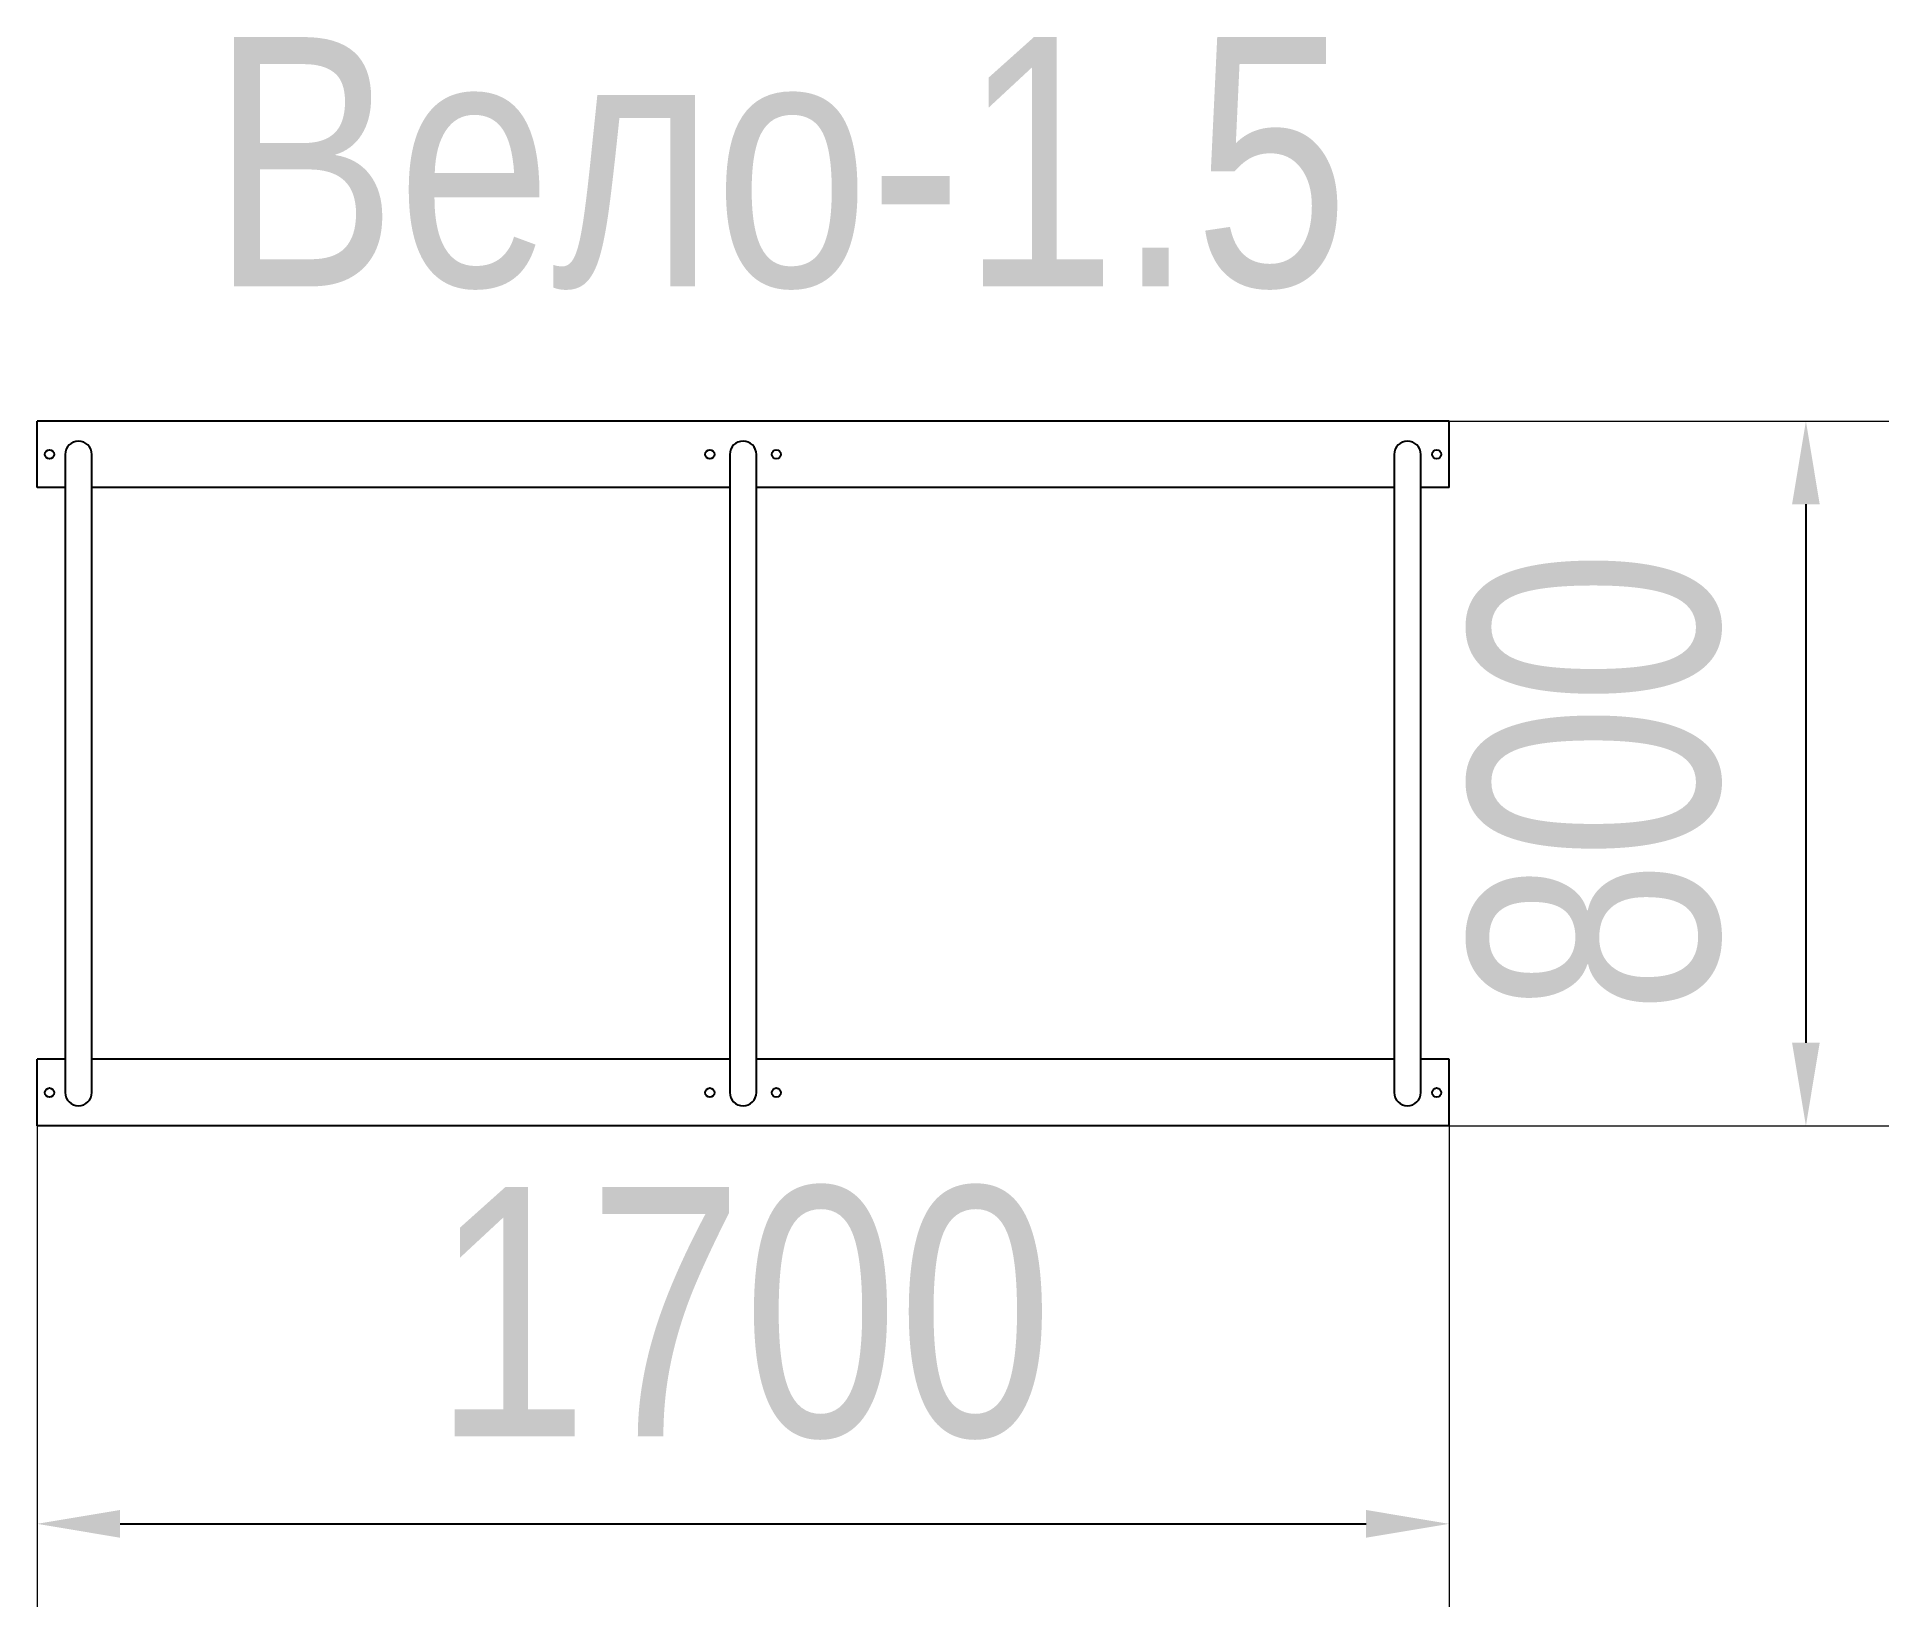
# Model space of a CAD drawing. Header units: millimetres. Extents: x -850 to 1380, y -994 to 896.
import ezdxf

# ---------------------------------------------------------------- set-up
doc = ezdxf.new("R2010")
doc.units = ezdxf.units.MM
for name, color, linetype in [('DIKOM_АРТИКУЛ', 7, 'Continuous'), ('DIKOM_ОБЪЕКТ', 7, 'Continuous'), ('DIKOM_РАЗМЕР_ОБЪЕКТА', 7, 'Continuous')]:
    doc.layers.add(name, color=color, linetype=linetype)
doc.styles.add('style1', font='arialbd.ttf', dxfattribs={"width": 0.8})
doc.dimstyles.new('1-50', dxfattribs={"dimtxt": 300, "dimasz": 200, "dimexe": 100, "dimexo": 0, "dimgap": 100, "dimtad": 1, "dimtxsty": 'style1', "dimcen": 200, "dimclrd": 7, "dimclre": 7, "dimclrt": 7, "dimadec": 1, "dimazin": 2, "dimtfac": 1, "dimtmove": 0, "dimatfit": 2, "dimfxl": 0, "dimlwd": 25, "dimlwe": 18, "dimarcsym": 0})

# ---------------------------------------------------------------- blocks, each defined once
blk = doc.blocks.new('*D16')
at = {"layer": 'Defpoints', "color": 0, "transparency": 16777216}
for p in [(-849.5, -414.5), (850.5, -414.5), (850.5, -893.5)]:
    blk.add_point(p, dxfattribs=at)
at = {"layer": 'DIKOM_РАЗМЕР_ОБЪЕКТА', "color": 7, "lineweight": 18, "transparency": 16777216}
for p, q in [((-849.5, -414.5), (-849.5, -993.5)), ((850.5, -414.5), (850.5, -993.5))]:
    blk.add_line(p, q, dxfattribs=at)
at = {"layer": 'DIKOM_РАЗМЕР_ОБЪЕКТА', "color": 7, "lineweight": 25, "transparency": 16777216}
blk.add_line((-749.5, -893.5), (750.5, -893.5), dxfattribs=at)
at = {"layer": 'DIKOM_РАЗМЕР_ОБЪЕКТА', "color": 7, "transparency": 16777216}
for points in [[(-749.5, -876.8), (-749.5, -910.2), (-849.5, -893.5)], [(750.5, -876.8), (750.5, -910.2), (850.5, -893.5)]]:
    blk.add_solid(points, dxfattribs=at)
at = {"layer": 'DIKOM_РАЗМЕР_ОБЪЕКТА', "color": 7, "transparency": 16777216, "insert": (0.5, -640.3), "char_height": 300, "attachment_point": 5, "style": 'style1'}
blk.add_mtext('{\\fArial|b0|i0|c204|p34;1700}', dxfattribs=at)
blk = doc.blocks.new('*D17')
at = {"layer": 'Defpoints', "color": 0, "transparency": 16777216}
for p in [(619.3, 433.5), (688.7, -414.5), (1280.1, -414.5)]:
    blk.add_point(p, dxfattribs=at)
at = {"layer": 'DIKOM_РАЗМЕР_ОБЪЕКТА', "color": 7, "lineweight": 18, "transparency": 16777216}
for p, q in [((619.3, 433.5), (1380.1, 433.5)), ((688.7, -414.5), (1380.1, -414.5))]:
    blk.add_line(p, q, dxfattribs=at)
at = {"layer": 'DIKOM_РАЗМЕР_ОБЪЕКТА', "color": 7, "lineweight": 25, "transparency": 16777216}
blk.add_line((1280.1, 333.5), (1280.1, -314.5), dxfattribs=at)
at = {"layer": 'DIKOM_РАЗМЕР_ОБЪЕКТА', "color": 7, "transparency": 16777216}
for points in [[(1263.4, 333.5), (1296.7, 333.5), (1280.1, 433.5)], [(1263.4, -314.5), (1296.7, -314.5), (1280.1, -414.5)]]:
    blk.add_solid(points, dxfattribs=at)
at = {"layer": 'DIKOM_РАЗМЕР_ОБЪЕКТА', "color": 7, "transparency": 16777216, "insert": (1026.9, -0.9), "char_height": 300, "attachment_point": 5, "rotation": 90, "style": 'style1'}
blk.add_mtext('{\\fArial|b0|i0|c204|p34;800}', dxfattribs=at)

msp = doc.modelspace()

# ---------------------------------------------------------------- linework, layer by layer
at = {"layer": 'DIKOM_ОБЪЕКТ', "color": 7, "linetype": 'Continuous'}
for p, q in [((850.5, 433.491), (-849.5, 433.491)), ((-849.5, 353.491), (-849.5, 433.491)), ((850.5, 353.491), (850.5, 433.491)), ((-815.5, 393.491), (-815.5, 177.491)), ((-783.5, 177.491), (-783.5, 393.491)), ((-15.5, 393.491), (-15.5, 177.491)), ((16.5, 177.491), (16.5, 393.491)), ((784.5, 393.491), (784.5, 177.491)), ((816.5, 177.491), (816.5, 393.491)), ((-815.5, 353.491), (-849.5, 353.491)), ((-15.5, 353.491), (-783.5, 353.491)), ((784.5, 353.491), (16.5, 353.491)), ((850.5, 353.491), (816.5, 353.491)), ((-815.5, 177.491), (-815.5, -158.509)), ((-783.5, -158.509), (-783.5, 177.491)), ((-15.5, 177.491), (-15.5, -158.509)), ((16.5, -158.509), (16.5, 177.491)), ((784.5, 177.491), (784.5, -158.509)), ((816.5, -158.509), (816.5, 177.491)), ((-815.5, -158.509), (-815.5, -374.509)), ((-783.5, -374.509), (-783.5, -158.509)), ((-15.5, -158.509), (-15.5, -374.509)), ((16.5, -374.509), (16.5, -158.509)), ((784.5, -158.509), (784.5, -374.509)), ((816.5, -374.509), (816.5, -158.509)), ((-849.5, -414.509), (-849.5, -334.509)), ((-815.5, -334.509), (-849.5, -334.509)), ((-15.5, -334.509), (-783.5, -334.509)), ((784.5, -334.509), (16.5, -334.509)), ((850.5, -334.509), (816.5, -334.509)), ((850.5, -414.509), (850.5, -334.509)), ((850.5, -414.509), (-849.5, -414.509))]:
    msp.add_line(p, q, dxfattribs=at)
for centre in [(-834.5, 393.491), (-39.5, 393.491), (40.5, 393.491), (835.5, 393.491), (-834.5, -374.509), (-39.5, -374.509), (40.5, -374.509), (835.5, -374.509)]:
    msp.add_circle(centre, 5.5, dxfattribs=at)
for centre, start, end in [((-799.5, 393.491), 90, 180), ((-799.5, 393.491), 0, 90), ((0.5, 393.491), 90, 180), ((0.5, 393.491), 0, 90), ((800.5, 393.491), 90, 180), ((800.5, 393.491), 0, 90), ((-799.5, -374.509), 180, 270), ((-799.5, -374.509), 270, 0), ((0.5, -374.509), 180, 270), ((0.5, -374.509), 270, 0), ((800.5, -374.509), 180, 270), ((800.5, -374.509), 270, 0)]:
    msp.add_arc(centre, 16, start, end, dxfattribs=at)

# ---------------------------------------------------------------- texts
at = {"layer": 'DIKOM_АРТИКУЛ', "insert": (-639.79, 895.676), "char_height": 300, "width": 1373.12348, "attachment_point": 1, "style": 'style1'}
msp.add_mtext('{\\fArial|b0|i0|c204|p34;Вело-1.5}', dxfattribs=at)

# ---------------------------------------------------------------- dimensions: what is measured, and where the dimension line sits
at = {"layer": 'DIKOM_РАЗМЕР_ОБЪЕКТА'}
dim = msp.add_linear_dim(base=(1280.077, -414.509), p1=(619.26, 433.491), p2=(688.707, -414.509), angle=90, text='{\\fArial|b0|i0|c204|p34;800}', dimstyle='1-50', override={"dimasz": 100}, dxfattribs=at)
dim.commit()
dim.dimension.update_dxf_attribs({"geometry": '*D17', "text_midpoint": (1280.077, -0.875), "dimtype": 160})
dim = msp.add_linear_dim(base=(850.5, -893.5), p1=(-849.5, -414.509), p2=(850.5, -414.509), text='{\\fArial|b0|i0|c204|p34;<>}', dimstyle='1-50', override={"dimasz": 100}, dxfattribs=at)
dim.commit()
dim.dimension.update_dxf_attribs({"geometry": '*D16', "text_midpoint": (0.5, -893.5), "dimtype": 160})

doc.saveas('drawing.dxf')
